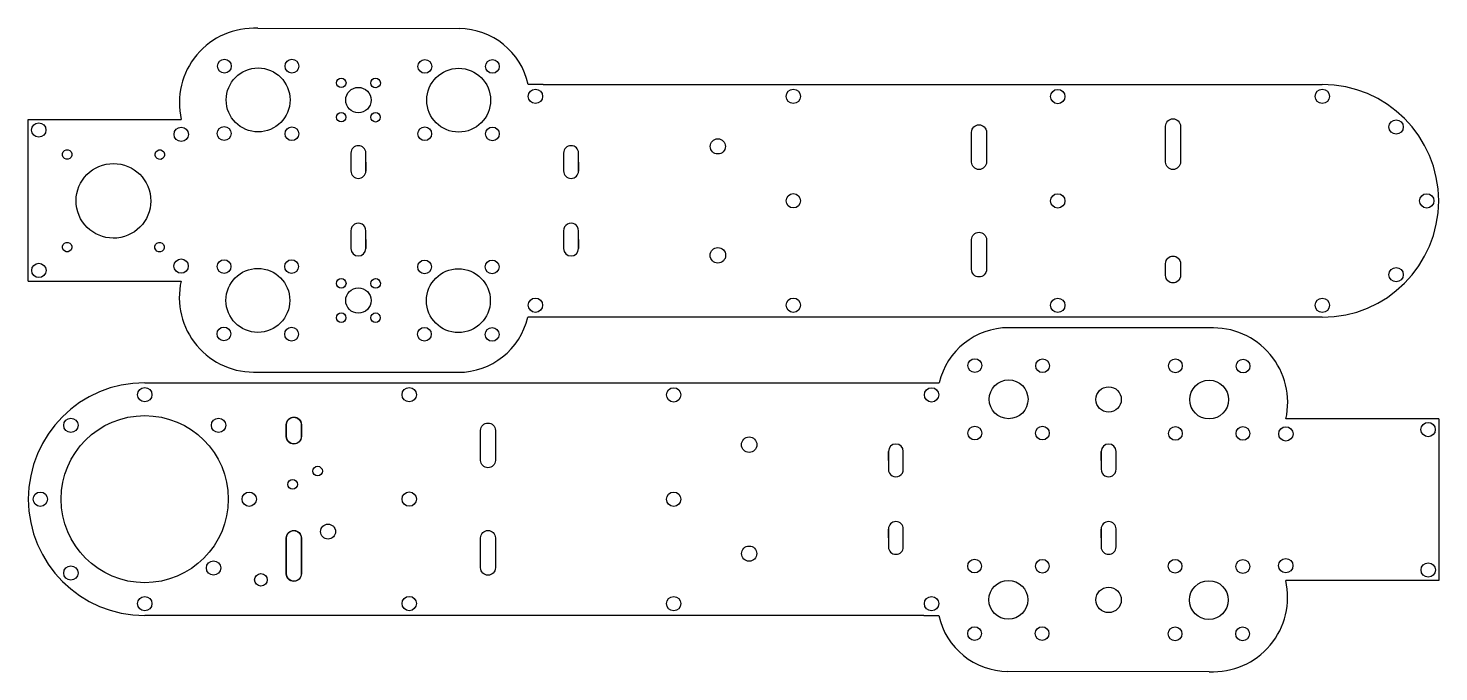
# Model space of a CAD drawing. Header units: millimetres. Extents: x 24 to 497, y 114 to 330.
import ezdxf

# ---------------------------------------------------------------- set-up
doc = ezdxf.new("R2010")
doc.units = ezdxf.units.MM
doc.header["$MEASUREMENT"] = 0

# ---------------------------------------------------------------- blocks, each defined once
blk = doc.blocks.new('Arm1')
at = {"linetype": 'Continuous'}
for p, q in [((79.08, 122.3), (340.08, 122.3)), ((340.08, 44.3), (79.08, 44.3))]:
    blk.add_line(p, q, dxfattribs=at)
for points in [[(131.58, 104.3, -1), (126.58, 104.3), (126.58, 108.3, -1), (131.58, 108.3)], [(196.58, 96.3, -1), (191.58, 96.3), (191.58, 106.3, -1), (196.58, 106.3)], [(131.58, 58.3, -1), (126.58, 58.3), (126.58, 70.3, -1), (131.58, 70.3)], [(196.58, 60.3, -1), (191.58, 60.3), (191.58, 70.3, -1), (196.58, 70.3)]]:
    blk.add_lwpolyline(points, format="xyb", close=True)
blk.add_circle((79.08, 83.3), 28, dxfattribs=at)
blk.add_arc((79.08, 83.3), 39, 90, 270, dxfattribs=at)
blk = doc.blocks.new('Arm1UP')
at = {"linetype": 'Continuous'}
for p, q in [((79.08, 122.3), (340.08, 122.3)), ((340.08, 44.3), (79.08, 44.3))]:
    blk.add_line(p, q, dxfattribs=at)
for points in [[(131.58, 104.3, -1), (126.58, 104.3), (126.58, 108.3, -1), (131.58, 108.3)], [(196.58, 96.3, -1), (191.58, 96.3), (191.58, 106.3, -1), (196.58, 106.3)], [(131.58, 58.3, -1), (126.58, 58.3), (126.58, 70.3, -1), (131.58, 70.3)], [(196.58, 60.3, -1), (191.58, 60.3), (191.58, 70.3, -1), (196.58, 70.3)]]:
    blk.add_lwpolyline(points, format="xyb", close=True)
blk.add_arc((79.08, 83.3), 39, 90, 270, dxfattribs=at)

msp = doc.modelspace()

# ---------------------------------------------------------------- linework, layer by layer
at = {"linetype": 'Continuous'}
for p, q in [((101.36, 329.72), (168.83, 329.63)), ((197.01, 310.9), (191.99, 310.9)), ((24.5, 245.04), (24.46, 299.18)), ((24.46, 299.18), (75.73, 299.18)), ((132.58, 287.9), (132.58, 281.9)), ((137.58, 281.9), (137.58, 287.9)), ((137.58, 284.9), (137.58, 281.9)), ((203.85, 287.9), (203.85, 281.9)), ((203.85, 287.9), (203.85, 281.9)), ((208.85, 281.9), (208.85, 287.9)), ((208.85, 281.9), (208.85, 287.9)), ((208.85, 284.9), (208.85, 281.9)), ((208.85, 284.9), (208.85, 281.9)), ((132.58, 261.9), (132.58, 255.9)), ((137.58, 255.9), (137.58, 261.9)), ((203.85, 261.9), (203.85, 255.9)), ((203.85, 261.9), (203.85, 255.9)), ((208.85, 255.9), (208.85, 261.9)), ((208.85, 255.9), (208.85, 261.9)), ((137.58, 258.9), (137.58, 255.9)), ((208.85, 258.9), (208.85, 255.9)), ((208.85, 258.9), (208.85, 255.9)), ((24.5, 245.04), (75.7, 245.04)), ((197.01, 232.9), (191.83, 232.9)), ((420.13, 229.31), (352.93, 229.4)), ((101.37, 214.54), (168.58, 214.45)), ((324.5, 210.94), (329.67, 210.94)), ((497.01, 198.81), (445.8, 198.81)), ((497.01, 198.81), (497.04, 144.67)), ((312.65, 184.94), (312.65, 187.94)), ((312.65, 187.94), (312.65, 181.94)), ((312.65, 184.94), (312.65, 187.94)), ((312.65, 187.94), (312.65, 181.94)), ((317.65, 181.94), (317.65, 187.94)), ((317.65, 181.94), (317.65, 187.94)), ((383.92, 184.94), (383.92, 187.94)), ((383.92, 187.94), (383.92, 181.94)), ((388.92, 181.94), (388.92, 187.94)), ((312.65, 158.94), (312.65, 161.94)), ((312.65, 161.94), (312.65, 155.94)), ((312.65, 158.94), (312.65, 161.94)), ((312.65, 161.94), (312.65, 155.94)), ((317.65, 155.94), (317.65, 161.94)), ((317.65, 155.94), (317.65, 161.94)), ((383.92, 158.94), (383.92, 161.94)), ((383.92, 161.94), (383.92, 155.94)), ((388.92, 155.94), (388.92, 161.94)), ((497.04, 144.67), (445.77, 144.67)), ((324.5, 132.94), (329.51, 132.94)), ((420.15, 114.13), (352.67, 114.22))]:
    msp.add_line(p, q, dxfattribs=at)
for points in [[(115.92, 192.9, -1), (110.92, 192.9), (110.92, 196.9, -1), (115.92, 196.9)], [(115.92, 146.9, -1), (110.92, 146.9), (110.92, 158.9, -1), (115.92, 158.9)]]:
    msp.add_lwpolyline(points, format="xyb", close=True)
for centre, radius in [((90.18, 317.03), 2.3), ((112.81, 317.03), 2.3), ((157.35, 316.94), 2.3), ((179.98, 316.94), 2.3), ((101.49, 305.72), 10.7), ((168.67, 305.63), 10.7), ((194.39, 306.9), 2.4), ((280.79, 306.9), 2.4), ((369.39, 306.86), 2.4), ((458.01, 306.9), 2.4), ((28, 295.64), 2.4), ((482.76, 296.65), 2.4), ((75.73, 294.18), 2.4), ((90.11, 294.47), 2.3), ((112.81, 294.4), 2.3), ((157.29, 294.38), 2.3), ((179.98, 294.31), 2.3), ((255.51, 290.15), 2.55), ((280.79, 271.92), 2.4), ((369.39, 271.88), 2.4), ((493.01, 271.9), 2.4), ((255.51, 253.65), 2.6), ((28.03, 248.58), 2.4), ((75.7, 250.04), 2.4), ((90.09, 249.86), 2.3), ((112.71, 249.86), 2.3), ((157.26, 249.77), 2.3), ((179.89, 249.77), 2.3), ((101.4, 238.54), 10.7), ((168.58, 238.45), 10.7), ((482.76, 247.16), 2.4), ((194.39, 236.94), 2.4), ((280.79, 236.94), 2.4), ((369.39, 236.9), 2.4), ((458.01, 236.9), 2.4), ((90.02, 227.3), 2.3), ((112.71, 227.23), 2.3), ((157.19, 227.21), 2.3), ((179.89, 227.14), 2.3), ((341.61, 216.71), 2.3), ((364.31, 216.64), 2.3), ((408.79, 216.62), 2.3), ((431.48, 216.55), 2.3), ((63.5, 206.94), 2.4), ((152.11, 206.94), 2.4), ((240.71, 206.9), 2.4), ((327.11, 206.9), 2.4), ((352.93, 205.4), 6.5), ((420.1, 205.31), 6.5), ((38.75, 196.69), 2.4), ((88.24, 196.69), 2.4), ((341.61, 194.08), 2.3), ((364.24, 194.08), 2.3), ((408.79, 193.99), 2.3), ((431.41, 193.99), 2.3), ((445.8, 193.81), 2.4), ((493.47, 195.27), 2.4), ((266, 190.19), 2.6), ((28.5, 171.94), 2.4), ((98.5, 171.93), 2.4), ((152.11, 171.96), 2.4), ((240.71, 171.92), 2.4), ((266, 153.69), 2.55), ((86.55, 148.89), 2.4), ((341.52, 149.54), 2.3), ((364.22, 149.47), 2.3), ((408.7, 149.44), 2.3), ((431.39, 149.38), 2.3), ((445.77, 149.67), 2.4), ((38.75, 147.2), 2.4), ((493.51, 148.21), 2.4), ((352.83, 138.22), 6.5), ((420.01, 138.13), 6.5), ((63.5, 136.94), 2.4), ((152.11, 136.98), 2.4), ((240.71, 136.94), 2.4), ((327.11, 136.94), 2.4), ((341.52, 126.91), 2.3), ((364.15, 126.91), 2.3), ((408.7, 126.82), 2.3), ((431.32, 126.82), 2.3)]:
    msp.add_circle(centre, radius, dxfattribs=at)
for centre, radius in [((135.08, 305.67), 4.25), ((135.08, 238.5), 4.25), ((386.42, 205.35), 4.25), ((121.42, 181.36), 1.6), ((113.04, 176.9), 1.6), ((124.92, 161.09), 2.5), ((102.42, 144.9), 2.1), ((386.42, 138.18), 4.25)]:
    msp.add_circle(centre, radius)
for centre, radius, start, end in [((100.1, 304.75), 25, 87.1278, 192.8777), ((168.58, 305.63), 24, 12.7016, 89.4018), ((135.08, 287.88), 2.5, 0.6239, 179.3761), ((206.35, 287.88), 2.5, 0.6239, 179.3761), ((206.35, 287.88), 2.5, 0.6239, 179.3761), ((135.08, 281.91), 2.5, 180.1369, 359.8631), ((206.35, 281.91), 2.5, 180.1369, 359.8631), ((206.35, 281.91), 2.5, 180.1369, 359.8631), ((135.08, 261.91), 2.5, 359.751, 180.249), ((206.35, 261.91), 2.5, 359.751, 180.249), ((206.35, 261.91), 2.5, 359.751, 180.249), ((135.08, 255.95), 2.5, 180.9795, 359.0205), ((206.35, 255.95), 2.5, 180.9795, 359.0205), ((206.35, 255.95), 2.5, 180.9795, 359.0205), ((100.08, 239.51), 25, 167.2134, 272.9466), ((168.55, 238.36), 23.91, 270.0529, 346.8131), ((352.95, 205.49), 23.91, 90.0529, 166.8131), ((421.42, 204.34), 25, 347.2134, 92.9466), ((315.15, 187.9), 2.5, 0.9795, 179.0205), ((315.15, 187.9), 2.5, 0.9795, 179.0205), ((386.42, 187.9), 2.5, 0.9795, 179.0205), ((315.15, 181.93), 2.5, 179.751, 0.249), ((315.15, 181.93), 2.5, 179.751, 0.249), ((386.42, 181.93), 2.5, 179.751, 0.249), ((315.15, 161.94), 2.5, 0.1369, 179.8631), ((315.15, 161.94), 2.5, 0.1369, 179.8631), ((386.42, 161.94), 2.5, 0.1369, 179.8631), ((315.15, 155.97), 2.5, 180.6239, 359.3761), ((315.15, 155.97), 2.5, 180.6239, 359.3761), ((386.42, 155.97), 2.5, 180.6239, 359.3761), ((421.4, 139.1), 25, 267.1278, 12.8777), ((352.92, 138.22), 24, 192.7016, 269.4018)]:
    msp.add_arc(centre, radius, start, end, dxfattribs=at)
for centre, major_axis in [((129.34, 311.43), (0, -1.6)), ((140.84, 311.41), (-0.03, 1.6)), ((129.32, 299.93), (0, -1.6)), ((140.82, 299.91), (0, -1.6)), ((37.53, 287.43), (-0.31, 1.57)), ((68.53, 287.38), (-0.31, 1.57)), ((53.01, 271.9), (-2.46, 12.26)), ((37.49, 256.43), (-0.31, 1.57)), ((68.49, 256.38), (-0.31, 1.57)), ((129.34, 244.25), (0, -1.6)), ((140.84, 244.24), (-0.03, 1.6)), ((129.32, 232.75), (0, -1.6)), ((140.82, 232.74), (0, -1.6))]:
    msp.add_ellipse(centre, major_axis=major_axis, ratio=1)

# ---------------------------------------------------------------- block references
at = {"linetype": 'Continuous', "rotation": 180}
msp.add_blockref('Arm1UP', (537.09, 355.2), dxfattribs=at)
at = {"linetype": 'Continuous'}
msp.add_blockref('Arm1', (-15.58, 88.65), dxfattribs=at)

doc.saveas('drawing.dxf')
